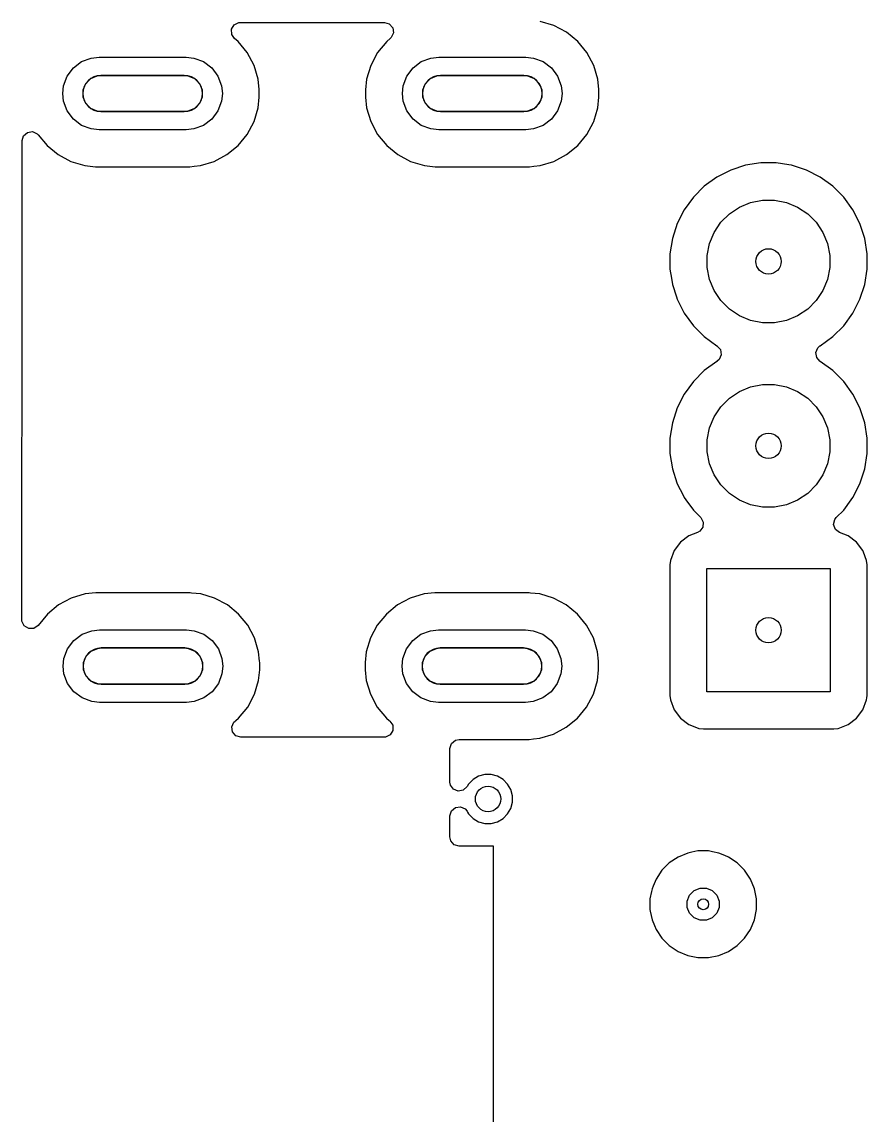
# Model space of a CAD drawing. Extents: x 2.09 to 4.51, y -4.8 to -2.93.
# Drawn here: x 2.087 to 2.546, y -4.327 to -3.734 of the extents above; entities that cross this region are included whole.
import ezdxf

# ---------------------------------------------------------------- set-up
doc = ezdxf.new("R2010")
doc.units = 0
doc.header["$MEASUREMENT"] = 0
doc.layers.add('BLACK', color=7, linetype='CONTINUOUS')

msp = doc.modelspace()

# ---------------------------------------------------------------- linework, layer by layer
at = {"layer": 'BLACK', "linetype": 'CONTINUOUS'}
for p, q in [((2.20229, -3.73563), (2.2048, -3.73441)), ((2.2048, -3.73441), (2.20564, -3.73433)), ((2.20564, -3.73433), (2.28372, -3.73433)), ((2.28372, -3.73433), (2.2864, -3.73512)), ((2.2864, -3.73512), (2.28823, -3.73723)), ((2.37569, -3.73604), (2.36821, -3.73377)), ((2.20084, -3.73803), (2.20229, -3.73563)), ((2.20091, -3.74082), (2.20084, -3.73803)), ((2.20249, -3.74313), (2.20091, -3.74082)), ((2.28863, -3.74), (2.28747, -3.74254)), ((2.28823, -3.73723), (2.28863, -3.74)), ((2.38259, -3.73972), (2.37569, -3.73604)), ((2.38864, -3.74469), (2.38259, -3.73972)), ((2.20438, -3.74469), (2.20249, -3.74313)), ((2.20935, -3.75073), (2.20438, -3.74469)), ((2.28497, -3.74469), (2.28001, -3.75073)), ((2.28687, -3.74313), (2.28497, -3.74469)), ((2.28747, -3.74254), (2.28687, -3.74313)), ((2.3936, -3.75073), (2.38864, -3.74469)), ((2.21303, -3.75763), (2.20935, -3.75073)), ((2.28001, -3.75073), (2.27632, -3.75763)), ((2.39729, -3.75763), (2.3936, -3.75073)), ((2.11165, -3.76346), (2.11501, -3.75898)), ((2.11501, -3.75898), (2.1195, -3.75562)), ((2.1195, -3.75562), (2.12475, -3.75366)), ((2.12475, -3.75366), (2.12893, -3.75321)), ((2.12893, -3.75321), (2.17617, -3.75321)), ((2.17617, -3.75321), (2.18036, -3.75366)), ((2.18036, -3.75366), (2.18561, -3.75562)), ((2.18561, -3.75562), (2.19009, -3.75898)), ((2.19009, -3.75898), (2.19345, -3.76346)), ((2.2153, -3.76511), (2.21303, -3.75763)), ((2.27632, -3.75763), (2.27405, -3.76511)), ((2.2959, -3.76346), (2.29926, -3.75898)), ((2.29926, -3.75898), (2.30375, -3.75562)), ((2.30375, -3.75562), (2.309, -3.75366)), ((2.309, -3.75366), (2.31318, -3.75321)), ((2.31318, -3.75321), (2.36043, -3.75321)), ((2.36043, -3.75321), (2.36461, -3.75366)), ((2.36461, -3.75366), (2.36986, -3.75562)), ((2.36986, -3.75562), (2.37434, -3.75898)), ((2.37434, -3.75898), (2.3777, -3.76346)), ((2.39956, -3.76511), (2.39729, -3.75763)), ((2.10969, -3.76871), (2.11165, -3.76346)), ((2.12173, -3.76743), (2.12445, -3.76471)), ((2.12445, -3.76471), (2.12799, -3.76324)), ((2.12799, -3.76324), (2.12991, -3.76306)), ((2.12991, -3.76306), (2.17519, -3.76306)), ((2.17519, -3.76306), (2.17711, -3.76324)), ((2.17711, -3.76324), (2.18066, -3.76471)), ((2.18066, -3.76471), (2.18337, -3.76743)), ((2.19345, -3.76346), (2.19541, -3.76871)), ((2.29395, -3.76871), (2.2959, -3.76346)), ((2.30598, -3.76743), (2.3087, -3.76471)), ((2.3087, -3.76471), (2.31225, -3.76324)), ((2.31225, -3.76324), (2.31417, -3.76306)), ((2.31417, -3.76306), (2.35944, -3.76306)), ((2.35944, -3.76306), (2.36136, -3.76324)), ((2.36136, -3.76324), (2.36491, -3.76471)), ((2.36491, -3.76471), (2.36763, -3.76743)), ((2.3777, -3.76346), (2.37966, -3.76871)), ((2.10924, -3.7729), (2.10969, -3.76871)), ((2.12026, -3.77098), (2.12173, -3.76743)), ((2.18337, -3.76743), (2.18484, -3.77098)), ((2.19541, -3.76871), (2.19586, -3.7729)), ((2.21586, -3.77074), (2.2153, -3.76511)), ((2.2153, -3.76511), (2.2153, -3.76511)), ((2.2153, -3.76511), (2.2153, -3.76511)), ((2.21588, -3.77095), (2.21586, -3.77074)), ((2.21588, -3.77485), (2.21588, -3.77095)), ((2.27405, -3.76511), (2.27348, -3.77095)), ((2.27348, -3.77095), (2.27348, -3.77485)), ((2.2935, -3.7729), (2.29395, -3.76871)), ((2.30451, -3.77098), (2.30598, -3.76743)), ((2.36763, -3.76743), (2.36909, -3.77098)), ((2.37966, -3.76871), (2.38011, -3.7729)), ((2.40011, -3.77074), (2.39956, -3.76511)), ((2.39956, -3.76511), (2.39956, -3.76511)), ((2.39956, -3.76511), (2.39956, -3.76511)), ((2.40013, -3.77095), (2.40011, -3.77074)), ((2.40013, -3.77485), (2.40013, -3.77095)), ((2.10969, -3.77708), (2.10924, -3.7729)), ((2.12026, -3.77482), (2.12026, -3.77098)), ((2.12173, -3.77837), (2.12026, -3.77482)), ((2.18484, -3.77482), (2.18337, -3.77837)), ((2.18484, -3.77098), (2.18484, -3.77482)), ((2.19586, -3.7729), (2.19541, -3.77708)), ((2.2153, -3.78068), (2.21588, -3.77485)), ((2.27348, -3.77485), (2.27348, -3.77485)), ((2.27348, -3.77485), (2.27405, -3.78068)), ((2.29395, -3.77708), (2.2935, -3.7729)), ((2.30451, -3.77482), (2.30451, -3.77098)), ((2.30598, -3.77837), (2.30451, -3.77482)), ((2.36909, -3.77482), (2.36763, -3.77837)), ((2.36909, -3.77098), (2.36909, -3.77482)), ((2.38011, -3.7729), (2.37966, -3.77708)), ((2.39956, -3.78068), (2.40013, -3.77485)), ((2.11165, -3.78233), (2.10969, -3.77708)), ((2.11501, -3.78682), (2.11165, -3.78233)), ((2.12445, -3.78108), (2.12173, -3.77837)), ((2.12799, -3.78255), (2.12445, -3.78108)), ((2.12991, -3.78274), (2.12799, -3.78255)), ((2.17519, -3.78274), (2.12991, -3.78274)), ((2.17711, -3.78255), (2.17519, -3.78274)), ((2.18066, -3.78108), (2.17711, -3.78255)), ((2.18337, -3.77837), (2.18066, -3.78108)), ((2.19345, -3.78233), (2.19009, -3.78682)), ((2.19541, -3.77708), (2.19345, -3.78233)), ((2.21303, -3.78817), (2.2153, -3.78068)), ((2.27405, -3.78068), (2.27405, -3.78068)), ((2.27405, -3.78068), (2.27405, -3.78068)), ((2.27405, -3.78068), (2.27632, -3.78817)), ((2.2959, -3.78233), (2.29395, -3.77708)), ((2.29926, -3.78682), (2.2959, -3.78233)), ((2.3087, -3.78108), (2.30598, -3.77837)), ((2.31225, -3.78255), (2.3087, -3.78108)), ((2.31417, -3.78274), (2.31225, -3.78255)), ((2.35944, -3.78274), (2.31417, -3.78274)), ((2.36136, -3.78255), (2.35944, -3.78274)), ((2.36491, -3.78108), (2.36136, -3.78255)), ((2.36763, -3.77837), (2.36491, -3.78108)), ((2.3777, -3.78233), (2.37434, -3.78682)), ((2.37966, -3.77708), (2.3777, -3.78233)), ((2.39823, -3.78506), (2.39956, -3.78068)), ((2.1195, -3.79017), (2.11501, -3.78682)), ((2.19009, -3.78682), (2.18561, -3.79017)), ((2.20935, -3.79506), (2.21303, -3.78817)), ((2.27632, -3.78817), (2.28001, -3.79506)), ((2.30375, -3.79017), (2.29926, -3.78682)), ((2.37434, -3.78682), (2.36986, -3.79017)), ((2.3936, -3.79506), (2.39711, -3.78849)), ((2.39711, -3.78849), (2.39729, -3.78817)), ((2.39729, -3.78817), (2.3973, -3.78813)), ((2.3973, -3.78813), (2.3977, -3.78681)), ((2.3977, -3.78681), (2.39823, -3.78506)), ((2.3977, -3.78681), (2.3977, -3.78681)), ((2.08798, -3.7958), (2.09009, -3.79397)), ((2.09009, -3.79397), (2.09286, -3.79358)), ((2.09286, -3.79358), (2.0954, -3.79474)), ((2.12475, -3.79213), (2.1195, -3.79017)), ((2.12893, -3.79258), (2.12475, -3.79213)), ((2.17617, -3.79258), (2.12893, -3.79258)), ((2.18036, -3.79213), (2.17617, -3.79258)), ((2.18561, -3.79017), (2.18036, -3.79213)), ((2.309, -3.79213), (2.30375, -3.79017)), ((2.31318, -3.79258), (2.309, -3.79213)), ((2.36043, -3.79258), (2.31318, -3.79258)), ((2.36461, -3.79213), (2.36043, -3.79258)), ((2.36986, -3.79017), (2.36461, -3.79213)), ((2.08716, -3.85977), (2.08719, -3.79848)), ((2.08719, -3.79848), (2.08798, -3.7958)), ((2.0954, -3.79474), (2.09598, -3.79534)), ((2.09598, -3.79534), (2.10072, -3.80111)), ((2.20438, -3.80111), (2.20935, -3.79506)), ((2.28001, -3.79506), (2.28497, -3.80111)), ((2.38864, -3.80111), (2.3936, -3.79506)), ((2.10072, -3.80111), (2.10072, -3.80111)), ((2.10072, -3.80111), (2.10072, -3.80111)), ((2.10072, -3.80111), (2.10676, -3.80607)), ((2.10676, -3.80607), (2.11366, -3.80976)), ((2.19144, -3.80976), (2.19834, -3.80607)), ((2.19834, -3.80607), (2.20438, -3.80111)), ((2.28497, -3.80111), (2.29102, -3.80607)), ((2.29102, -3.80607), (2.29791, -3.80976)), ((2.37569, -3.80976), (2.38259, -3.80607)), ((2.38259, -3.80607), (2.38864, -3.80111)), ((2.11366, -3.80976), (2.12115, -3.81203)), ((2.12115, -3.81203), (2.12115, -3.81203)), ((2.12115, -3.81203), (2.12115, -3.81203)), ((2.12115, -3.81203), (2.12273, -3.81218)), ((2.12273, -3.81218), (2.12698, -3.8126)), ((2.17812, -3.8126), (2.18049, -3.81237)), ((2.18049, -3.81237), (2.18396, -3.81203)), ((2.18396, -3.81203), (2.19144, -3.80976)), ((2.18396, -3.81203), (2.18396, -3.81203)), ((2.18396, -3.81203), (2.18396, -3.81203)), ((2.29791, -3.80976), (2.3054, -3.81203)), ((2.3054, -3.81203), (2.3054, -3.81203)), ((2.3054, -3.81203), (2.3054, -3.81203)), ((2.3054, -3.81203), (2.30698, -3.81218)), ((2.30698, -3.81218), (2.31123, -3.8126)), ((2.36238, -3.8126), (2.36474, -3.81237)), ((2.36474, -3.81237), (2.36821, -3.81203)), ((2.36821, -3.81203), (2.37569, -3.80976)), ((2.36821, -3.81203), (2.36821, -3.81203)), ((2.36821, -3.81203), (2.36821, -3.81203)), ((2.4796, -3.81181), (2.4716, -3.81441)), ((2.48792, -3.81049), (2.4796, -3.81181)), ((2.4796, -3.81181), (2.4796, -3.81181)), ((2.49634, -3.81049), (2.48792, -3.81049)), ((2.5031, -3.81156), (2.49634, -3.81049)), ((2.50465, -3.81181), (2.5031, -3.81156)), ((2.51266, -3.81441), (2.50465, -3.81181)), ((2.50465, -3.81181), (2.50465, -3.81181)), ((2.12698, -3.8126), (2.17812, -3.8126)), ((2.31123, -3.8126), (2.36238, -3.8126)), ((2.46409, -3.81823), (2.45728, -3.82318)), ((2.4716, -3.81441), (2.46409, -3.81823)), ((2.4716, -3.81441), (2.4716, -3.81441)), ((2.52016, -3.81823), (2.51266, -3.81441)), ((2.51266, -3.81441), (2.51266, -3.81441)), ((2.51266, -3.81441), (2.51266, -3.81441)), ((2.52697, -3.82318), (2.52016, -3.81823)), ((2.45728, -3.82318), (2.45133, -3.82913)), ((2.45728, -3.82318), (2.45728, -3.82318)), ((2.53292, -3.82913), (2.52697, -3.82318)), ((2.52697, -3.82318), (2.52697, -3.82318)), ((2.52697, -3.82318), (2.52697, -3.82318)), ((2.45133, -3.82913), (2.44638, -3.83594)), ((2.45133, -3.82913), (2.45133, -3.82913)), ((2.53787, -3.83594), (2.53292, -3.82913)), ((2.53292, -3.82913), (2.53292, -3.82913)), ((2.53292, -3.82913), (2.53292, -3.82913)), ((2.44638, -3.83594), (2.44256, -3.84345)), ((2.4709, -3.83811), (2.47635, -3.83446)), ((2.47635, -3.83446), (2.48241, -3.83195)), ((2.48241, -3.83195), (2.48885, -3.83067)), ((2.48885, -3.83067), (2.49541, -3.83067)), ((2.49541, -3.83067), (2.50184, -3.83195)), ((2.50184, -3.83195), (2.5079, -3.83446)), ((2.5079, -3.83446), (2.51336, -3.83811)), ((2.54169, -3.84345), (2.53787, -3.83594)), ((2.46626, -3.84275), (2.4709, -3.83811)), ((2.51336, -3.83811), (2.51799, -3.84275)), ((2.44256, -3.84345), (2.43996, -3.85145)), ((2.44256, -3.84345), (2.44256, -3.84345)), ((2.46261, -3.8482), (2.46626, -3.84275)), ((2.51799, -3.84275), (2.52164, -3.8482)), ((2.54429, -3.85145), (2.54169, -3.84345)), ((2.43996, -3.85145), (2.43864, -3.85977)), ((2.43996, -3.85145), (2.43996, -3.85145)), ((2.43996, -3.85145), (2.43996, -3.85145)), ((2.4601, -3.85426), (2.46261, -3.8482)), ((2.52164, -3.8482), (2.52415, -3.85426)), ((2.54561, -3.85977), (2.54429, -3.85145)), ((2.08706, -4.05828), (2.08716, -3.85977)), ((2.43864, -3.85977), (2.43864, -3.86819)), ((2.45882, -3.8607), (2.4601, -3.85426)), ((2.52415, -3.85426), (2.52543, -3.8607)), ((2.54561, -3.86819), (2.54561, -3.85977)), ((2.45882, -3.86726), (2.45882, -3.8607)), ((2.52543, -3.8607), (2.52543, -3.86726)), ((2.43864, -3.86819), (2.43941, -3.87303)), ((2.4601, -3.87369), (2.45882, -3.86726)), ((2.52543, -3.86726), (2.52415, -3.87369)), ((2.54429, -3.8765), (2.54561, -3.86819)), ((2.43941, -3.87303), (2.43996, -3.8765)), ((2.43996, -3.8765), (2.44212, -3.88316)), ((2.46261, -3.87975), (2.4601, -3.87369)), ((2.52415, -3.87369), (2.52164, -3.87975)), ((2.54169, -3.88451), (2.54429, -3.8765)), ((2.44212, -3.88316), (2.44256, -3.88451)), ((2.46626, -3.88521), (2.46261, -3.87975)), ((2.52164, -3.87975), (2.51799, -3.88521)), ((2.44256, -3.88451), (2.44638, -3.89201)), ((2.4709, -3.88984), (2.46626, -3.88521)), ((2.51799, -3.88521), (2.51336, -3.88984)), ((2.53787, -3.89201), (2.54169, -3.88451)), ((2.44638, -3.89201), (2.45133, -3.89882)), ((2.47635, -3.89349), (2.4709, -3.88984)), ((2.48241, -3.896), (2.47635, -3.89349)), ((2.5079, -3.89349), (2.50184, -3.896)), ((2.51336, -3.88984), (2.5079, -3.89349)), ((2.53292, -3.89882), (2.53787, -3.89201)), ((2.45133, -3.89882), (2.45133, -3.89882)), ((2.45133, -3.89882), (2.45133, -3.89882)), ((2.45133, -3.89882), (2.45728, -3.90477)), ((2.48885, -3.89728), (2.48241, -3.896)), ((2.49541, -3.89728), (2.48885, -3.89728)), ((2.50184, -3.896), (2.49541, -3.89728)), ((2.52697, -3.90477), (2.53292, -3.89882)), ((2.45728, -3.90477), (2.45728, -3.90477)), ((2.45728, -3.90477), (2.45728, -3.90477)), ((2.45728, -3.90477), (2.46409, -3.90972)), ((2.52016, -3.90972), (2.52697, -3.90477)), ((2.46409, -3.90972), (2.46409, -3.90972)), ((2.46409, -3.90972), (2.46414, -3.90975)), ((2.46414, -3.90975), (2.46415, -3.90976)), ((2.46415, -3.90976), (2.46425, -3.90983)), ((2.46425, -3.90983), (2.46424, -3.90986)), ((2.46424, -3.90986), (2.46601, -3.91182)), ((2.46601, -3.91182), (2.46647, -3.91458)), ((2.51778, -3.91338), (2.51889, -3.91081)), ((2.51889, -3.91081), (2.52001, -3.90984)), ((2.52, -3.90983), (2.52008, -3.90978)), ((2.52001, -3.90984), (2.52, -3.90983)), ((2.52008, -3.90978), (2.52011, -3.90975)), ((2.52011, -3.90975), (2.52016, -3.90972)), ((2.52016, -3.90972), (2.52016, -3.90972)), ((2.46409, -3.91823), (2.45728, -3.92318)), ((2.46414, -3.91821), (2.46409, -3.91823)), ((2.46417, -3.91818), (2.46414, -3.91821)), ((2.46425, -3.91812), (2.46417, -3.91818)), ((2.46536, -3.91714), (2.46425, -3.91811)), ((2.46425, -3.91811), (2.46425, -3.91812)), ((2.46647, -3.91458), (2.46536, -3.91714)), ((2.51824, -3.91613), (2.51778, -3.91338)), ((2.52002, -3.9181), (2.51824, -3.91613)), ((2.52, -3.91812), (2.52002, -3.9181)), ((2.5201, -3.91819), (2.52, -3.91812)), ((2.52011, -3.91821), (2.5201, -3.91819)), ((2.52016, -3.91823), (2.52011, -3.91821)), ((2.52697, -3.92318), (2.52016, -3.91823)), ((2.52016, -3.91823), (2.52016, -3.91823)), ((2.45728, -3.92318), (2.45133, -3.92913)), ((2.45728, -3.92318), (2.45728, -3.92318)), ((2.53292, -3.92913), (2.52697, -3.92318)), ((2.52697, -3.92318), (2.52697, -3.92318)), ((2.52697, -3.92318), (2.52697, -3.92318)), ((2.45133, -3.92913), (2.44638, -3.93594)), ((2.45133, -3.92913), (2.45133, -3.92913)), ((2.48241, -3.93195), (2.48885, -3.93067)), ((2.48885, -3.93067), (2.49541, -3.93067)), ((2.49541, -3.93067), (2.50184, -3.93195)), ((2.53787, -3.93594), (2.53292, -3.92913)), ((2.53292, -3.92913), (2.53292, -3.92913)), ((2.53292, -3.92913), (2.53292, -3.92913)), ((2.44638, -3.93594), (2.44256, -3.94345)), ((2.4709, -3.93811), (2.47635, -3.93446)), ((2.47635, -3.93446), (2.48241, -3.93195)), ((2.50184, -3.93195), (2.5079, -3.93446)), ((2.5079, -3.93446), (2.51336, -3.93811)), ((2.54169, -3.94345), (2.53787, -3.93594)), ((2.46261, -3.9482), (2.46626, -3.94275)), ((2.46626, -3.94275), (2.4709, -3.93811)), ((2.51336, -3.93811), (2.51799, -3.94275)), ((2.51799, -3.94275), (2.52164, -3.9482)), ((2.44256, -3.94345), (2.43996, -3.95145)), ((2.44256, -3.94345), (2.44256, -3.94345)), ((2.4601, -3.95426), (2.46261, -3.9482)), ((2.52164, -3.9482), (2.52415, -3.95426)), ((2.54429, -3.95145), (2.54169, -3.94345)), ((2.43996, -3.95145), (2.43864, -3.95977)), ((2.43996, -3.95145), (2.43996, -3.95145)), ((2.43996, -3.95145), (2.43996, -3.95145)), ((2.45882, -3.9607), (2.4601, -3.95426)), ((2.52415, -3.95426), (2.52543, -3.9607)), ((2.54561, -3.95977), (2.54429, -3.95145)), ((2.43864, -3.95977), (2.43864, -3.96819)), ((2.45882, -3.96726), (2.45882, -3.9607)), ((2.52543, -3.9607), (2.52543, -3.96726)), ((2.54561, -3.96819), (2.54561, -3.95977)), ((2.43864, -3.96819), (2.43996, -3.9765)), ((2.4601, -3.97369), (2.45882, -3.96726)), ((2.52543, -3.96726), (2.52415, -3.97369)), ((2.54429, -3.9765), (2.54561, -3.96819)), ((2.43996, -3.9765), (2.43996, -3.9765)), ((2.43996, -3.9765), (2.44241, -3.98404)), ((2.46261, -3.97975), (2.4601, -3.97369)), ((2.52415, -3.97369), (2.52164, -3.97975)), ((2.54169, -3.98451), (2.54429, -3.9765)), ((2.44241, -3.98404), (2.44256, -3.98451)), ((2.46626, -3.98521), (2.46261, -3.97975)), ((2.52164, -3.97975), (2.51799, -3.98521)), ((2.44256, -3.98451), (2.44573, -3.99072)), ((2.4709, -3.98984), (2.46626, -3.98521)), ((2.47635, -3.99349), (2.4709, -3.98984)), ((2.51336, -3.98984), (2.5079, -3.99349)), ((2.51799, -3.98521), (2.51336, -3.98984)), ((2.53787, -3.99201), (2.54169, -3.98451)), ((2.44573, -3.99072), (2.44638, -3.99201)), ((2.44638, -3.99201), (2.44726, -3.99322)), ((2.44726, -3.99322), (2.45133, -3.99882)), ((2.48241, -3.996), (2.47635, -3.99349)), ((2.48885, -3.99728), (2.48241, -3.996)), ((2.50184, -3.996), (2.49541, -3.99728)), ((2.5079, -3.99349), (2.50184, -3.996)), ((2.53292, -3.99882), (2.53699, -3.99322)), ((2.53699, -3.99322), (2.53787, -3.99201)), ((2.45133, -3.99882), (2.45133, -3.99882)), ((2.45133, -3.99882), (2.45133, -3.99882)), ((2.45133, -3.99882), (2.45538, -4.00287)), ((2.49541, -3.99728), (2.48885, -3.99728)), ((2.52887, -4.00287), (2.53292, -3.99882)), ((2.45652, -4.00811), (2.45485, -4.01035)), ((2.45538, -4.00287), (2.45672, -4.00533)), ((2.45672, -4.00533), (2.45652, -4.00811)), ((2.52743, -4.00673), (2.52802, -4.004)), ((2.5284, -4.00935), (2.52743, -4.00673)), ((2.52802, -4.004), (2.52887, -4.00287)), ((2.44897, -4.01276), (2.44436, -4.01621)), ((2.45361, -4.01103), (2.44897, -4.01276)), ((2.44897, -4.01276), (2.44897, -4.01276)), ((2.45485, -4.01035), (2.45361, -4.01103)), ((2.53064, -4.01103), (2.5284, -4.00935)), ((2.53528, -4.01276), (2.53064, -4.01103)), ((2.53989, -4.01621), (2.53528, -4.01276)), ((2.53528, -4.01276), (2.53528, -4.01276)), ((2.44436, -4.01621), (2.44091, -4.02082)), ((2.54334, -4.02082), (2.53989, -4.01621)), ((2.44091, -4.02082), (2.4389, -4.02621)), ((2.44091, -4.02082), (2.44091, -4.02082)), ((2.54365, -4.02165), (2.54334, -4.02082)), ((2.54334, -4.02082), (2.54334, -4.02082)), ((2.54334, -4.02082), (2.54334, -4.02082)), ((2.54535, -4.02621), (2.54365, -4.02165)), ((2.4389, -4.02621), (2.43864, -4.0286)), ((2.43864, -4.0286), (2.43864, -4.09936)), ((2.4389, -4.02621), (2.4389, -4.02621)), ((2.45866, -4.09744), (2.45866, -4.03051)), ((2.45866, -4.03051), (2.52559, -4.03051)), ((2.52559, -4.03051), (2.52559, -4.09744)), ((2.54561, -4.0286), (2.54535, -4.02621)), ((2.54535, -4.02621), (2.54535, -4.02621)), ((2.54561, -4.05227), (2.54561, -4.0286)), ((2.54561, -4.0286), (2.54561, -4.0286)), ((2.11387, -4.0466), (2.10698, -4.05029)), ((2.12136, -4.04433), (2.11387, -4.0466)), ((2.12719, -4.04376), (2.12136, -4.04433)), ((2.17834, -4.04376), (2.12719, -4.04376)), ((2.12719, -4.04376), (2.12719, -4.04376)), ((2.1791, -4.04383), (2.17834, -4.04376)), ((2.17834, -4.04376), (2.17834, -4.04376)), ((2.18417, -4.04433), (2.1791, -4.04383)), ((2.19165, -4.0466), (2.18417, -4.04433)), ((2.18417, -4.04433), (2.18417, -4.04433)), ((2.18417, -4.04433), (2.18417, -4.04433)), ((2.19855, -4.05029), (2.19165, -4.0466)), ((2.29773, -4.0466), (2.29083, -4.05029)), ((2.30522, -4.04433), (2.29773, -4.0466)), ((2.31105, -4.04376), (2.30522, -4.04433)), ((2.36219, -4.04376), (2.31105, -4.04376)), ((2.31105, -4.04376), (2.31105, -4.04376)), ((2.36296, -4.04383), (2.36219, -4.04376)), ((2.36219, -4.04376), (2.36219, -4.04376)), ((2.36803, -4.04433), (2.36296, -4.04383)), ((2.37551, -4.0466), (2.36803, -4.04433)), ((2.36803, -4.04433), (2.36803, -4.04433)), ((2.36803, -4.04433), (2.36803, -4.04433)), ((2.38241, -4.05029), (2.37551, -4.0466)), ((2.10093, -4.05525), (2.09586, -4.06143)), ((2.10698, -4.05029), (2.10093, -4.05525)), ((2.2046, -4.05525), (2.19855, -4.05029)), ((2.20956, -4.0613), (2.2046, -4.05525)), ((2.28479, -4.05525), (2.27983, -4.0613)), ((2.29083, -4.05029), (2.28479, -4.05525)), ((2.38845, -4.05525), (2.38241, -4.05029)), ((2.39342, -4.0613), (2.38845, -4.05525)), ((2.54561, -4.09936), (2.54561, -4.05227)), ((2.08714, -4.05912), (2.08706, -4.05828)), ((2.08836, -4.06163), (2.08714, -4.05912)), ((2.09586, -4.06143), (2.09355, -4.063)), ((2.21325, -4.0682), (2.20956, -4.0613)), ((2.27983, -4.0613), (2.27614, -4.0682)), ((2.3971, -4.0682), (2.39342, -4.0613)), ((2.09076, -4.06308), (2.08836, -4.06163)), ((2.09355, -4.063), (2.09076, -4.06308)), ((2.11522, -4.06955), (2.11971, -4.06619)), ((2.11971, -4.06619), (2.12496, -4.06423)), ((2.12496, -4.06423), (2.12914, -4.06378)), ((2.12914, -4.06378), (2.17639, -4.06378)), ((2.17639, -4.06378), (2.18057, -4.06423)), ((2.18057, -4.06423), (2.18582, -4.06619)), ((2.18582, -4.06619), (2.1903, -4.06955)), ((2.29908, -4.06955), (2.30357, -4.06619)), ((2.30357, -4.06619), (2.30881, -4.06423)), ((2.30881, -4.06423), (2.313, -4.06378)), ((2.313, -4.06378), (2.36024, -4.06378)), ((2.36024, -4.06378), (2.36443, -4.06423)), ((2.36443, -4.06423), (2.36968, -4.06619)), ((2.36968, -4.06619), (2.37416, -4.06955)), ((2.11186, -4.07403), (2.11522, -4.06955)), ((2.1903, -4.06955), (2.19366, -4.07403)), ((2.21552, -4.07568), (2.21325, -4.0682)), ((2.27614, -4.0682), (2.27387, -4.07568)), ((2.29572, -4.07403), (2.29908, -4.06955)), ((2.37416, -4.06955), (2.37752, -4.07403)), ((2.39937, -4.07568), (2.3971, -4.0682)), ((2.10946, -4.08346), (2.10991, -4.07928)), ((2.10991, -4.07928), (2.11186, -4.07403)), ((2.12047, -4.08154), (2.12194, -4.078)), ((2.12194, -4.078), (2.12466, -4.07528)), ((2.12466, -4.07528), (2.12821, -4.07381)), ((2.12821, -4.07381), (2.13013, -4.07362)), ((2.13013, -4.07362), (2.1754, -4.07362)), ((2.1754, -4.07362), (2.17732, -4.07381)), ((2.17732, -4.07381), (2.18087, -4.07528)), ((2.18087, -4.07528), (2.18358, -4.078)), ((2.18358, -4.078), (2.18505, -4.08154)), ((2.19366, -4.07403), (2.19562, -4.07928)), ((2.19562, -4.07928), (2.19607, -4.08346)), ((2.21601, -4.08075), (2.21552, -4.07568)), ((2.21552, -4.07568), (2.21552, -4.07568)), ((2.21552, -4.07568), (2.21552, -4.07568)), ((2.27387, -4.07568), (2.27329, -4.08151)), ((2.29331, -4.08346), (2.29376, -4.07928)), ((2.29376, -4.07928), (2.29572, -4.07403)), ((2.30433, -4.08154), (2.3058, -4.078)), ((2.3058, -4.078), (2.30852, -4.07528)), ((2.30852, -4.07528), (2.31206, -4.07381)), ((2.31206, -4.07381), (2.31398, -4.07362)), ((2.31398, -4.07362), (2.35926, -4.07362)), ((2.35926, -4.07362), (2.36118, -4.07381)), ((2.36118, -4.07381), (2.36473, -4.07528)), ((2.36473, -4.07528), (2.36744, -4.078)), ((2.36744, -4.078), (2.36891, -4.08154)), ((2.37752, -4.07403), (2.37948, -4.07928)), ((2.37948, -4.07928), (2.37993, -4.08346)), ((2.39987, -4.08075), (2.39937, -4.07568)), ((2.39937, -4.07568), (2.39937, -4.07568)), ((2.39937, -4.07568), (2.39937, -4.07568)), ((2.10991, -4.08765), (2.10946, -4.08346)), ((2.12047, -4.08538), (2.12047, -4.08154)), ((2.18505, -4.08154), (2.18505, -4.08538)), ((2.19607, -4.08346), (2.19562, -4.08765)), ((2.21609, -4.08151), (2.21601, -4.08075)), ((2.21609, -4.08542), (2.21609, -4.08151)), ((2.27329, -4.08151), (2.27329, -4.08541)), ((2.29376, -4.08765), (2.29331, -4.08346)), ((2.30433, -4.08538), (2.30433, -4.08154)), ((2.36891, -4.08154), (2.36891, -4.08538)), ((2.37993, -4.08346), (2.37948, -4.08765)), ((2.39995, -4.08151), (2.39987, -4.08075)), ((2.39995, -4.08542), (2.39995, -4.08151)), ((2.11186, -4.0929), (2.10991, -4.08765)), ((2.12194, -4.08893), (2.12047, -4.08538)), ((2.12466, -4.09165), (2.12194, -4.08893)), ((2.18358, -4.08893), (2.18087, -4.09165)), ((2.18505, -4.08538), (2.18358, -4.08893)), ((2.19562, -4.08765), (2.19366, -4.0929)), ((2.21552, -4.09125), (2.21609, -4.08542)), ((2.27329, -4.08541), (2.27329, -4.08542)), ((2.27329, -4.08542), (2.27387, -4.09125)), ((2.29572, -4.0929), (2.29376, -4.08765)), ((2.3058, -4.08893), (2.30433, -4.08538)), ((2.30852, -4.09165), (2.3058, -4.08893)), ((2.36744, -4.08893), (2.36473, -4.09165)), ((2.36891, -4.08538), (2.36744, -4.08893)), ((2.37948, -4.08765), (2.37752, -4.0929)), ((2.39937, -4.09125), (2.39995, -4.08542)), ((2.11522, -4.09738), (2.11186, -4.0929)), ((2.12821, -4.09312), (2.12466, -4.09165)), ((2.13013, -4.09331), (2.12821, -4.09312)), ((2.1754, -4.09331), (2.13013, -4.09331)), ((2.17732, -4.09312), (2.1754, -4.09331)), ((2.18087, -4.09165), (2.17732, -4.09312)), ((2.19366, -4.0929), (2.1903, -4.09738)), ((2.21325, -4.09873), (2.21552, -4.09125)), ((2.27387, -4.09125), (2.27387, -4.09125)), ((2.27387, -4.09125), (2.27387, -4.09125)), ((2.27387, -4.09125), (2.27614, -4.09873)), ((2.29908, -4.09738), (2.29572, -4.0929)), ((2.31206, -4.09312), (2.30852, -4.09165)), ((2.31398, -4.09331), (2.31206, -4.09312)), ((2.35926, -4.09331), (2.31398, -4.09331)), ((2.36118, -4.09312), (2.35926, -4.09331)), ((2.36473, -4.09165), (2.36118, -4.09312)), ((2.37752, -4.0929), (2.37416, -4.09738)), ((2.3971, -4.09873), (2.39937, -4.09125)), ((2.11971, -4.10074), (2.11522, -4.09738)), ((2.12496, -4.1027), (2.11971, -4.10074)), ((2.12914, -4.10315), (2.12496, -4.1027)), ((2.18057, -4.1027), (2.17639, -4.10315)), ((2.18582, -4.10074), (2.18057, -4.1027)), ((2.1903, -4.09738), (2.18582, -4.10074)), ((2.20956, -4.10563), (2.21325, -4.09873)), ((2.27614, -4.09873), (2.27983, -4.10563)), ((2.30357, -4.10074), (2.29908, -4.09738)), ((2.30881, -4.1027), (2.30357, -4.10074)), ((2.313, -4.10315), (2.30881, -4.1027)), ((2.36443, -4.1027), (2.36024, -4.10315)), ((2.36968, -4.10074), (2.36443, -4.1027)), ((2.37416, -4.09738), (2.36968, -4.10074)), ((2.39342, -4.10563), (2.3971, -4.09873)), ((2.43864, -4.09936), (2.4389, -4.10174)), ((2.4389, -4.10174), (2.4389, -4.10174)), ((2.4389, -4.10174), (2.44091, -4.10713)), ((2.52559, -4.09744), (2.45866, -4.09744)), ((2.54334, -4.10713), (2.54535, -4.10174)), ((2.54535, -4.10174), (2.54547, -4.10064)), ((2.54547, -4.10064), (2.54561, -4.09936)), ((2.54561, -4.09936), (2.54561, -4.09936)), ((2.17639, -4.10315), (2.12914, -4.10315)), ((2.2046, -4.11168), (2.20956, -4.10563)), ((2.27983, -4.10563), (2.28479, -4.11168)), ((2.36024, -4.10315), (2.313, -4.10315)), ((2.38845, -4.11168), (2.39342, -4.10563)), ((2.44091, -4.10713), (2.44091, -4.10713)), ((2.44091, -4.10713), (2.44436, -4.11174)), ((2.53989, -4.11174), (2.54334, -4.10713)), ((2.54334, -4.10713), (2.54334, -4.10713)), ((2.54334, -4.10713), (2.54334, -4.10713)), ((2.20094, -4.11636), (2.2021, -4.11382)), ((2.2021, -4.11382), (2.2027, -4.11323)), ((2.2027, -4.11323), (2.20311, -4.1129)), ((2.20311, -4.1129), (2.2046, -4.11168)), ((2.28479, -4.11168), (2.28628, -4.1129)), ((2.28628, -4.1129), (2.28668, -4.11323)), ((2.28668, -4.11323), (2.28826, -4.11554)), ((2.38241, -4.11664), (2.38845, -4.11168)), ((2.44436, -4.11174), (2.44897, -4.11519)), ((2.53528, -4.11519), (2.53989, -4.11174)), ((2.20133, -4.11913), (2.20094, -4.11636)), ((2.20317, -4.12124), (2.20133, -4.11913)), ((2.28689, -4.12073), (2.28437, -4.12196)), ((2.28833, -4.11834), (2.28689, -4.12073)), ((2.28826, -4.11554), (2.28833, -4.11834)), ((2.36803, -4.12259), (2.37551, -4.12032)), ((2.37551, -4.12032), (2.38241, -4.11664)), ((2.44897, -4.11519), (2.44897, -4.11519)), ((2.44897, -4.11519), (2.44897, -4.11519)), ((2.44897, -4.11519), (2.45129, -4.11606)), ((2.45129, -4.11606), (2.45436, -4.1172)), ((2.45436, -4.1172), (2.45436, -4.1172)), ((2.45436, -4.1172), (2.45675, -4.11746)), ((2.45675, -4.11746), (2.45675, -4.11746)), ((2.45675, -4.11746), (2.45675, -4.11746)), ((2.45675, -4.11746), (2.45675, -4.11746)), ((2.45675, -4.11746), (2.52751, -4.11746)), ((2.52751, -4.11746), (2.52989, -4.1172)), ((2.52751, -4.11746), (2.52751, -4.11746)), ((2.52751, -4.11746), (2.52751, -4.11746)), ((2.52751, -4.11746), (2.52751, -4.11746)), ((2.52989, -4.1172), (2.53528, -4.11519)), ((2.52989, -4.1172), (2.52989, -4.1172)), ((2.52989, -4.1172), (2.52989, -4.1172)), ((2.53528, -4.11519), (2.53528, -4.11519)), ((2.20585, -4.12203), (2.20317, -4.12124)), ((2.28354, -4.12203), (2.20585, -4.12203)), ((2.28437, -4.12196), (2.28354, -4.12203)), ((2.31932, -4.12813), (2.32011, -4.12545)), ((2.32011, -4.12545), (2.32222, -4.12362)), ((2.32222, -4.12362), (2.32428, -4.12317)), ((2.32428, -4.12317), (2.36219, -4.12317)), ((2.36219, -4.12317), (2.36456, -4.12294)), ((2.36219, -4.12317), (2.36219, -4.12317)), ((2.36456, -4.12294), (2.36803, -4.12259)), ((2.36803, -4.12259), (2.36803, -4.12259)), ((2.36803, -4.12259), (2.36803, -4.12259)), ((2.31932, -4.14635), (2.31932, -4.12813)), ((2.33487, -4.1432), (2.33186, -4.14494)), ((2.33823, -4.1423), (2.33487, -4.1432)), ((2.33487, -4.1432), (2.33487, -4.1432)), ((2.33487, -4.1432), (2.33487, -4.1432)), ((2.34171, -4.1423), (2.33823, -4.1423)), ((2.34507, -4.1432), (2.34171, -4.1423)), ((2.34808, -4.14494), (2.34507, -4.1432)), ((2.31959, -4.14797), (2.31932, -4.14635)), ((2.32121, -4.15025), (2.31959, -4.14797)), ((2.32381, -4.15129), (2.32121, -4.15025)), ((2.32857, -4.14883), (2.32655, -4.15076)), ((2.3294, -4.1474), (2.32857, -4.14883)), ((2.33186, -4.14494), (2.3294, -4.1474)), ((2.3294, -4.1474), (2.3294, -4.1474)), ((2.33186, -4.14494), (2.33186, -4.14494)), ((2.35054, -4.1474), (2.34808, -4.14494)), ((2.34808, -4.14494), (2.34808, -4.14494)), ((2.34808, -4.14494), (2.34808, -4.14494)), ((2.35228, -4.15041), (2.35054, -4.1474)), ((2.35054, -4.1474), (2.35054, -4.1474)), ((2.35054, -4.1474), (2.35054, -4.1474)), ((2.35318, -4.15377), (2.35228, -4.15041)), ((2.32655, -4.15076), (2.32381, -4.15129)), ((2.35318, -4.15725), (2.35318, -4.15377)), ((2.31932, -4.16468), (2.32011, -4.16199)), ((2.32011, -4.16199), (2.32222, -4.16016)), ((2.32222, -4.16016), (2.32498, -4.15977)), ((2.32498, -4.15977), (2.32753, -4.16093)), ((2.32753, -4.16093), (2.32857, -4.1622)), ((2.32857, -4.1622), (2.32881, -4.16261)), ((2.35054, -4.16362), (2.35228, -4.16061)), ((2.35228, -4.16061), (2.35318, -4.15725)), ((2.31932, -4.17612), (2.31932, -4.16468)), ((2.32881, -4.16261), (2.3294, -4.16362)), ((2.3294, -4.16362), (2.3294, -4.16362)), ((2.3294, -4.16362), (2.33186, -4.16608)), ((2.33186, -4.16608), (2.33186, -4.16608)), ((2.33186, -4.16608), (2.33186, -4.16608)), ((2.33186, -4.16608), (2.33487, -4.16782)), ((2.33487, -4.16782), (2.33823, -4.16872)), ((2.34171, -4.16872), (2.34507, -4.16782)), ((2.34507, -4.16782), (2.34808, -4.16608)), ((2.34808, -4.16608), (2.35054, -4.16362)), ((2.33823, -4.16872), (2.33823, -4.16872)), ((2.33823, -4.16872), (2.34171, -4.16872)), ((2.34171, -4.16872), (2.34171, -4.16872)), ((2.31977, -4.17818), (2.31932, -4.17612)), ((2.3216, -4.1803), (2.31977, -4.17818)), ((2.32428, -4.18108), (2.3216, -4.1803)), ((2.34293, -4.18108), (2.32428, -4.18108)), ((2.34294, -4.18109), (2.34293, -4.18108)), ((2.34293, -4.18108), (2.34293, -4.18108)), ((2.34294, -4.20975), (2.34294, -4.18109)), ((2.34294, -4.18109), (2.34294, -4.18109)), ((2.44827, -4.18483), (2.44301, -4.18701)), ((2.45052, -4.18438), (2.44827, -4.18483)), ((2.44827, -4.18483), (2.44827, -4.18483)), ((2.44827, -4.18483), (2.44827, -4.18483)), ((2.45385, -4.18372), (2.45052, -4.18438)), ((2.45954, -4.18372), (2.45385, -4.18372)), ((2.45385, -4.18372), (2.45385, -4.18372)), ((2.46176, -4.18416), (2.45954, -4.18372)), ((2.45954, -4.18372), (2.45954, -4.18372)), ((2.46512, -4.18483), (2.46176, -4.18416)), ((2.4685, -4.18623), (2.46512, -4.18483)), ((2.43828, -4.19017), (2.43426, -4.19419)), ((2.44301, -4.18701), (2.43828, -4.19017)), ((2.43828, -4.19017), (2.43828, -4.19017)), ((2.47037, -4.18701), (2.4685, -4.18623)), ((2.4751, -4.19017), (2.47037, -4.18701)), ((2.47912, -4.19419), (2.4751, -4.19017)), ((2.4751, -4.19017), (2.4751, -4.19017)), ((2.43426, -4.19419), (2.4311, -4.19892)), ((2.43426, -4.19419), (2.43426, -4.19419)), ((2.48228, -4.19892), (2.47912, -4.19419)), ((2.47912, -4.19419), (2.47912, -4.19419)), ((2.47912, -4.19419), (2.47912, -4.19419)), ((2.42947, -4.20286), (2.42892, -4.20418)), ((2.4311, -4.19892), (2.42947, -4.20286)), ((2.48446, -4.20418), (2.48228, -4.19892)), ((2.42864, -4.20561), (2.42781, -4.20975)), ((2.42892, -4.20418), (2.42864, -4.20561)), ((2.448, -4.21087), (2.44933, -4.20768)), ((2.44933, -4.20768), (2.45177, -4.20523)), ((2.45177, -4.20523), (2.45496, -4.20391)), ((2.45496, -4.20391), (2.45842, -4.20391)), ((2.45842, -4.20391), (2.46161, -4.20523)), ((2.46161, -4.20523), (2.46406, -4.20768)), ((2.46406, -4.20768), (2.46538, -4.21087)), ((2.48557, -4.20975), (2.48446, -4.20418)), ((2.34294, -4.25306), (2.34294, -4.20975)), ((2.42781, -4.20975), (2.42781, -4.21544)), ((2.42781, -4.21544), (2.42799, -4.21633)), ((2.448, -4.21433), (2.448, -4.21087)), ((2.44933, -4.21752), (2.448, -4.21433)), ((2.46538, -4.21433), (2.46406, -4.21752)), ((2.46538, -4.21087), (2.46538, -4.21433)), ((2.48446, -4.22102), (2.48557, -4.21544)), ((2.48557, -4.21544), (2.48557, -4.20975)), ((2.42799, -4.21633), (2.42892, -4.22102)), ((2.42892, -4.22102), (2.43021, -4.22413)), ((2.45177, -4.21996), (2.44933, -4.21752)), ((2.45496, -4.22129), (2.45177, -4.21996)), ((2.45842, -4.22129), (2.45496, -4.22129)), ((2.46161, -4.21996), (2.45842, -4.22129)), ((2.46406, -4.21752), (2.46161, -4.21996)), ((2.48228, -4.22628), (2.48446, -4.22102)), ((2.43021, -4.22413), (2.4311, -4.22628)), ((2.4311, -4.22628), (2.43426, -4.23101)), ((2.47912, -4.23101), (2.48228, -4.22628)), ((2.43426, -4.23101), (2.43426, -4.23101)), ((2.43426, -4.23101), (2.43828, -4.23503)), ((2.4751, -4.23503), (2.47912, -4.23101)), ((2.43828, -4.23503), (2.43828, -4.23503)), ((2.43828, -4.23503), (2.43828, -4.23503)), ((2.43828, -4.23503), (2.44301, -4.23819)), ((2.44301, -4.23819), (2.44827, -4.24037)), ((2.46512, -4.24037), (2.47037, -4.23819)), ((2.47037, -4.23819), (2.4751, -4.23503)), ((2.44827, -4.24037), (2.45385, -4.24148)), ((2.45385, -4.24148), (2.45385, -4.24148)), ((2.45385, -4.24148), (2.45954, -4.24148)), ((2.45954, -4.24148), (2.46512, -4.24037)), ((2.45954, -4.24148), (2.45954, -4.24148)), ((2.34294, -4.39086), (2.34294, -4.25306))]:
    msp.add_line(p, q, dxfattribs=at)
at = {"layer": 'BLACK'}
for centre, radius in [((2.49213, -3.86398), 0.00689), ((2.49213, -3.96398), 0.00689), ((2.49213, -4.06398), 0.00689), ((2.33997, -4.15551), 0.00689), ((2.45669, -4.2126), 0.00295)]:
    msp.add_circle(centre, radius, dxfattribs=at)
at = {"layer": 'WHITE', "linetype": 'CONTINUOUS'}
for p, q in [((2.17519, -3.76306), (2.12991, -3.76306)), ((2.35944, -3.76306), (2.31417, -3.76306)), ((2.12991, -3.78274), (2.17519, -3.78274)), ((2.31417, -3.78274), (2.35944, -3.78274)), ((2.1754, -4.07362), (2.13013, -4.07362)), ((2.35926, -4.07362), (2.31398, -4.07362)), ((2.13013, -4.09331), (2.1754, -4.09331)), ((2.31398, -4.09331), (2.35926, -4.09331))]:
    msp.add_line(p, q, dxfattribs=at)
at = {"layer": 'WHITE'}
for centre, radius in [((2.49213, -3.86398), 0.00689), ((2.49213, -3.96398), 0.00689), ((2.49213, -4.06398), 0.00689), ((2.33997, -4.15551), 0.00689), ((2.45669, -4.2126), 0.00295)]:
    msp.add_circle(centre, radius, dxfattribs=at)
for centre, start, end in [((2.12991, -3.7729), 90, 270), ((2.17519, -3.7729), 270, 450), ((2.31417, -3.7729), 90, 270), ((2.35944, -3.7729), 270, 450), ((2.13013, -4.08346), 90, 270), ((2.1754, -4.08346), 270, 450), ((2.31398, -4.08346), 90, 270), ((2.35926, -4.08346), 270, 450)]:
    msp.add_arc(centre, 0.00984, start, end, dxfattribs=at)

doc.saveas('drawing.dxf')
